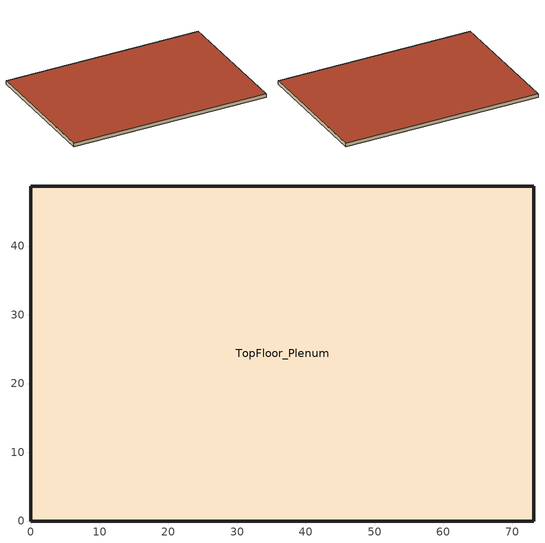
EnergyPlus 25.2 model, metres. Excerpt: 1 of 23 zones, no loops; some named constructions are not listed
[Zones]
TopFloor_Plenum
 wall outside (nonres_ext_wall_top): 0,0 73.11,0 73.11,48.74 0,48.74 0,0 z36.28:37.5
 roof outside (nonres_roof): 0,48.74 0,0 73.11,0 73.11,48.74 z37.5
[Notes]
The DOE Prototype Building Models were developed by Pacific Northwest National Laboratory (PNNL), under contract with the U.S.
Department of Energy (DOE).  These building models were derived from DOE's Commercial Reference Building Models with modifications
based on input from the ASHRAE Standard 90.1 committee, the Advanced Energy Design Guide series, and building industry experts. The
prototypes models were developed to quantify energy saving impacts from newly published editions of ASHRAE Standard 90.1, 189.1, IECC,
and other energy codes and standards.  The basic building descriptions can be found in the Scorecards posted at www.energycodes.gov
website. The recommended citation of the prototype models is
DOE and PNNL. 2023. Commercial Prototype Building Models, Richland, WA, Pacific Northwest National Laboratory. Available at https://www.energycodes.gov/development/commercial/prototype_models.
Detailed descriptions of the prototype model development and addenda modeling strategies can be found in the following  reports:
Maddox D.E., J. Zhang, Y. Xie, W. Xu, X. Liu, S. Wang, and M.I. Rosenberg. 2022. Energy and Energy Cost Savings Analysis of the 2021 IECC
for Commercial Buildings. PNNL-32816. Richland, WA: Pacific Northwest National Laboratory.
Zhang J., M.I. Rosenberg, J. Lerond, Y. Xie, C. Chandrasekharan Nambiar, Y. Chen, and R. Hart, et al. 2021. Energy Savings Analysis:
ANSI/ASHRAE/IES Standard 90.1-2019. PNNL-31488. Richland, WA: Pacific Northwest National Laboratory.
Zhang, J., Y. Chen, Y. Xie, M. Rosenberg, R. Hart. Energy and Energy Cost Savings Analysis of the 2018 IECC for Commercial Buildings.
2018. PNNL-28125. Richland, WA: Pacific Northwest National Laboratory.
DOE. 2017. Energy Savings Analysis: ANSI/ASHRAE/IES Standard 90.1-2016. Prepared by Athalye, R.A, M.A. Halverson, M.I. Rosenberg, B. Liu,
J. Zhang, R. Hart, V.V. Mendon, S. Goel, Y. Chen, Y. Xie, and M. Zhao, Richland, WA, Pacific Northwest National Laboratory. https://www.energycodes.gov/sites/default/files/documents/02202018_Standard_90.1-2016_Determination_TSD.pdf.
Zhang, J., Y. Xie, R.A. Athalye, J. Zhuge, M. Rosenberg, R. Hart, and B. Liu. Energy and Energy Cost Savings Analysis of the 2015 IECC
for Commercial Buildings. 2015. PNNL-24269 Rev. 1. Richland, WA: Pacific Northwest National
Laboratory. https://www.energycodes.gov/sites/default/files/documents/2015_IECC_Commercial_Analysis.pdf.
Halverson M.A., M.I. Rosenberg, W. Wang, J. Zhang, V.V. Mendon, R.A. Athalye, Y. Xie, R. Hart, S. Goel, 2014. ANSI/ASHRAE/IES Standard
90.1-2013 Determination of Energy Savings: Quantitative Analysis, PNNL-23479. Richland, WA: Pacific Northwest National Laboratory. https://www.energycodes.gov/sites/default/files/documents/901-2013_finalCommercialDeterminationQuantitativeAnalysis_TSD_0.pdf.
Goel S., R.A. Athalye, W. Wang, J. Zhang, M.I. Rosenberg, Y. Xie, and R. Hart, et al. 2014. Enhancements to ASHRAE Standard 90.1
Prototype Building Models. PNNL-23269. Richland, WA: Pacific Northwest National Laboratory. https://www.pnnl.gov/main/publications/external/technical_reports/PNNL-23269.pdf.
Zhang J., R.A. Athalye, R. Hart, M.I. Rosenberg, Y. Xie, S. Goel, and V.V. Mendon, et al. 2013. Energy and Energy Cost Savings Analysis
of the IECC for Commercial Buildings. PNNL-22760. Richland, WA: Pacific Northwest National Laboratory. http://www.pnnl.gov/main/publications/external/technical_reports/PNNL-22760.pdf.
Thornton B.A., M.I. Rosenberg, E.E. Richman, W. Wang, Y. Xie, J. Zhang, H. Cho, VV Mendon, R.A. Athalye, and B. Liu. 2011. Achieving
the 30% Goal: Energy and Cost Savings Analysis of ASHRAE Standard 90.1-2010. PNNL-20405. Richland, WA: Pacific Northwest National
Laboratory.  https://www.energycodes.gov/sites/default/files/documents/BECP_Energy_Cost_Savings_STD2010_May2011_v00.pdf.
WeatherFile:  USA_NM_Albuquerque.Intl.Sunport.723650_TMY3.epw
GPARM parameters as input:
Case = ASHRAE901_OfficeLarge_STD2022_Albuquerque
AnalysisPurpose = ProgressIndicator
AnalysisCodeName = ASHRAE901
AnalysisAmendment = NoneAmend
AnalysisPrototype = OfficeLarge
AnalysisScope = National
AnalysisState = National
AnalysisCity = USA_NM_Albuquerque
AnalysisCustomFlag = Default
hvac_autogen = Default
roof_solar_absorp = 0.7
roof_emissivity = 0.9
sidelighting_control = yes_AY
exterior_lights_watts = 0
exterior_lights_watts_a = 12952.94
exterior_lights_watts_b = 919.74
economizer = DifferentialDryBulb
skip_economizer_control = Yes
damper_sche = MinOA_MotorizedDamper_Sched
condenser_pump_head = 148556.625
chilledwater_pump_head = 73247.353
chilledwater_pump_secondary_head = 105797.754
SAT_reset_switch = Yes
SAT_reset_T = 15.6
economizer_lockout = LockoutWithHeating
eco_max_temp_limit = na
heating_damper_act = ReverseWithLimits
BLDG_ELEVATORS_LIGHTS_FAN_SCH = ELEV_LIGHT_FAN_SCH_ADD_DF
BLDG_ELEVATORS_LIGHTS_FAN_POWER = 752
PumpCurve_flag = pump_ride_on_curve
STD189_overhang = no
ext_lgt_sch = Exterior_Lgt_ALWAYS_ON
transformer_size = 500000
transformer_eff = 0.991
economizer_coredatacenter = DifferentialDryBulb
economizer_itcloset = NoEconomizer
HtgSetP_Sch = HTGSETP_SCH_YES_OPTIMUM
ClgSetP_Sch = CLGSETP_SCH_YES_OPTIMUM
pipe_heat_loss = 7280.88
AddendumAF_TowerFan = Yes
